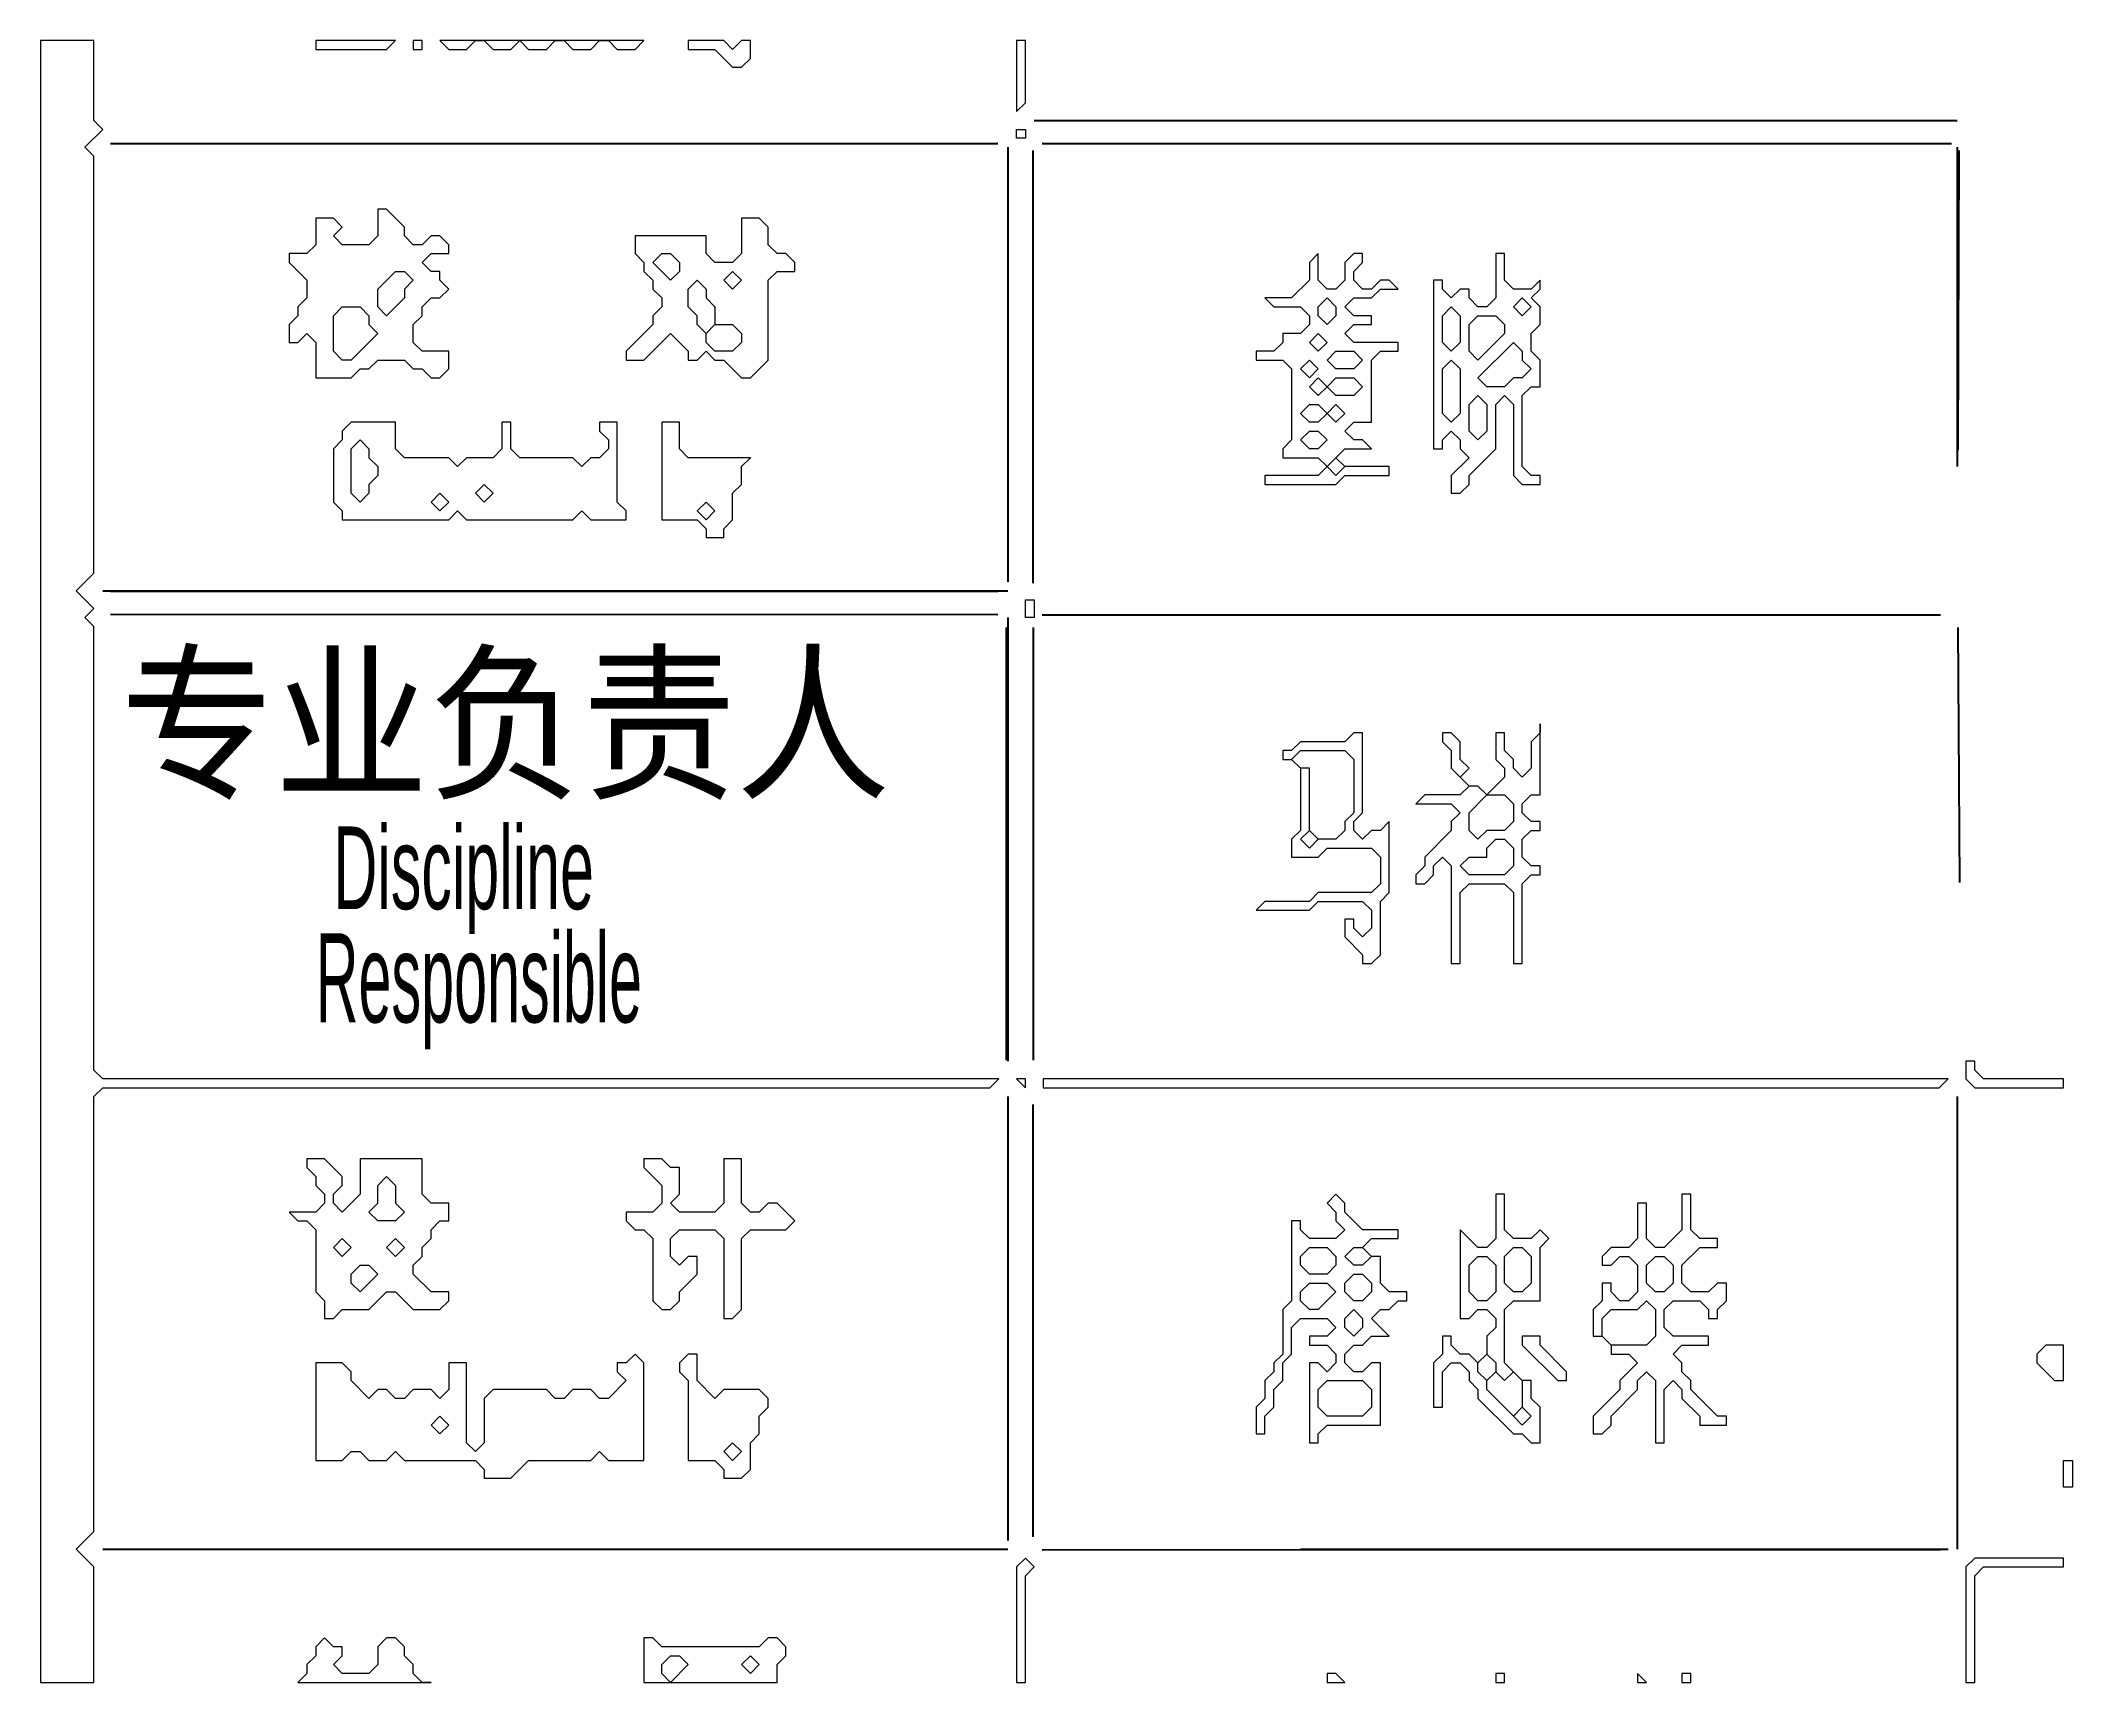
# Model space of a CAD drawing. Extents: x 69 to 298, y 13 to 198.
import ezdxf

# ---------------------------------------------------------------- set-up
doc = ezdxf.new("R2010")
doc.units = 0
for name, color, linetype, lineweight in [('OCR_TEXT', 6, 'Continuous', 0), ('TRACE_CURVE', 6, 'Continuous', 0), ('TRACE_STRAIGHT', 5, 'Continuous', 0), ('TRACE_TEXT_SYMBOL', 6, 'Continuous', 0)]:
    doc.layers.add(name, color=color, linetype=linetype, lineweight=lineweight)
doc.styles.add('wqy-unicode', font='wqy-unicode.lff')

msp = doc.modelspace()

# ---------------------------------------------------------------- linework, layer by layer
at = {"layer": 'TRACE_CURVE', "color": 6}
for points in [[(69, 198), (69, 13), (75, 13), (75, 26), (73, 28), (75, 30), (75, 79), (76, 80), (176, 80), (177, 81), (76, 81), (75, 82), (75, 132), (74, 133), (75, 134), (73, 136), (75, 138), (75, 185), (74, 186), (76, 188), (75, 189), (75, 198)], [(107, 179), (107, 176), (106, 175), (103, 175), (102, 176), (103, 177), (102, 178), (100, 178), (100, 175), (99, 174), (97, 174), (97, 173), (99, 171), (99, 169), (98, 168), (98, 167), (97, 166), (97, 164), (98, 164), (99, 165), (100, 164), (100, 160), (104, 160), (105, 161), (106, 161), (107, 162), (110, 162), (111, 161), (112, 161), (113, 160), (114, 160), (115, 161), (115, 163), (112, 163), (111, 164), (111, 166), (112, 167), (112, 168), (113, 169), (114, 169), (115, 170), (114, 171), (114, 172), (113, 172), (112, 173), (113, 174), (115, 174), (115, 175), (114, 176), (113, 176), (112, 175), (111, 175), (110, 176), (110, 177), (108, 179)], [(148, 178), (148, 174), (147, 173), (145, 173), (144, 174), (144, 176), (136, 176), (136, 174), (137, 173), (137, 172), (138, 171), (138, 170), (139, 169), (139, 168), (138, 167), (138, 166), (135, 163), (135, 162), (137, 162), (140, 165), (142, 163), (142, 162), (143, 162), (144, 163), (145, 162), (146, 162), (148, 160), (149, 160), (151, 162), (151, 171), (152, 172), (154, 172), (154, 173), (153, 174), (152, 174), (151, 175), (151, 177), (150, 178)], [(109, 172), (110, 172), (111, 171), (110, 170), (110, 169), (108, 167), (107, 168), (107, 170)], [(138, 173), (139, 174), (140, 174), (141, 173), (141, 172), (140, 171)], [(146, 171), (147, 172), (148, 171), (147, 170)], [(233, 174), (233, 169), (232, 168), (231, 168), (230, 169), (230, 170), (229, 170), (228, 169), (227, 170), (227, 171), (226, 171), (226, 152), (227, 152), (227, 153), (228, 154), (229, 153), (229, 152), (230, 151), (228, 149), (228, 147), (229, 147), (230, 148), (230, 149), (233, 152), (233, 157), (234, 158), (235, 157), (235, 149), (236, 148), (238, 148), (238, 149), (237, 149), (236, 150), (236, 158), (237, 159), (238, 159), (238, 162), (237, 163), (237, 165), (238, 166), (238, 168), (237, 169), (238, 170), (238, 171), (237, 170), (235, 170), (234, 171), (234, 174)], [(142, 170), (143, 171), (144, 170), (144, 169), (145, 168), (145, 166), (144, 165), (143, 166), (143, 167), (142, 168)], [(102, 167), (103, 168), (105, 168), (106, 167), (106, 166), (107, 165), (104, 162), (103, 162), (102, 163)], [(213, 168), (214, 169), (215, 168), (215, 167), (214, 166), (213, 167)], [(227, 167), (228, 168), (229, 167), (229, 164), (228, 163), (227, 164)], [(235, 168), (236, 169), (237, 168), (236, 167)], [(144, 165), (145, 166), (147, 166), (148, 165), (148, 164), (147, 163), (145, 163), (144, 164)], [(212, 164), (213, 165), (214, 164), (213, 163)], [(230, 166), (231, 167), (233, 167), (234, 166), (234, 165), (231, 162), (230, 163)], [(214, 162), (215, 163), (217, 163), (218, 162), (217, 161), (215, 161)], [(235, 164), (236, 163), (236, 162), (237, 161), (236, 160), (235, 160), (234, 159), (232, 159), (231, 160)], [(211, 161), (212, 162), (213, 161), (212, 160)], [(227, 161), (228, 162), (229, 161), (229, 156), (228, 155), (227, 156)], [(212, 159), (213, 160), (214, 159), (213, 158)], [(214, 159), (215, 160), (217, 160), (218, 159), (217, 158), (215, 158)], [(211, 156), (212, 157), (213, 157), (214, 156), (213, 155), (212, 155)], [(214, 156), (215, 157), (216, 156), (215, 155)], [(230, 157), (231, 158), (232, 157), (232, 154), (231, 153), (230, 154)], [(104, 155), (103, 154), (103, 153), (102, 152), (102, 146), (103, 145), (103, 144), (115, 144), (116, 145), (117, 144), (129, 144), (130, 145), (131, 144), (135, 144), (135, 145), (134, 146), (134, 155), (132, 155), (132, 154), (133, 153), (133, 152), (132, 151), (131, 151), (130, 150), (129, 151), (123, 151), (122, 152), (122, 155), (121, 155), (121, 152), (120, 151), (117, 151), (116, 150), (115, 151), (110, 151), (109, 152), (109, 155)], [(139, 155), (139, 144), (143, 144), (144, 143), (144, 142), (146, 142), (146, 143), (147, 144), (147, 147), (148, 148), (148, 150), (149, 151), (142, 151), (141, 152), (141, 155)], [(211, 153), (212, 154), (213, 154), (214, 153), (213, 152), (212, 152)], [(104, 152), (105, 153), (106, 152), (106, 151), (107, 150), (107, 149), (106, 148), (106, 147), (105, 146), (104, 147)], [(214, 150), (215, 151), (216, 150), (215, 149)], [(113, 146), (114, 147), (115, 146), (114, 145)], [(118, 147), (119, 148), (120, 147), (119, 146)], [(143, 145), (144, 146), (145, 145), (144, 144)], [(217, 120), (216, 119), (211, 119), (210, 118), (209, 118), (209, 117), (210, 117), (211, 116), (211, 109), (210, 108), (210, 106), (213, 106), (214, 107), (219, 107), (220, 106), (220, 103), (219, 102), (213, 102), (212, 101), (207, 101), (206, 100), (212, 100), (213, 101), (218, 101), (219, 100), (219, 98), (218, 97), (217, 98), (217, 99), (216, 99), (216, 97), (218, 95), (218, 94), (219, 94), (220, 95), (220, 101), (221, 102), (221, 110), (220, 109), (219, 109), (218, 108), (217, 109), (217, 110), (218, 111), (218, 120)], [(210, 117), (211, 118), (216, 118), (217, 117), (217, 111), (216, 110), (216, 109), (215, 108), (213, 108), (212, 109), (212, 116), (211, 116)], [(232, 113), (234, 113), (235, 112), (235, 110), (234, 109), (232, 109), (231, 108), (230, 109), (230, 111)], [(211, 108), (212, 109), (213, 108), (212, 107)], [(232, 107), (233, 108), (234, 108), (235, 107), (235, 105), (234, 104), (230, 104), (229, 105), (230, 106), (232, 106)], [(182, 81), (182, 80), (283, 80), (284, 81)], [(99, 72), (99, 71), (100, 70), (100, 69), (101, 68), (101, 67), (100, 66), (97, 66), (98, 65), (99, 65), (100, 64), (100, 57), (101, 56), (101, 54), (102, 54), (103, 55), (106, 55), (108, 57), (109, 57), (111, 55), (114, 55), (115, 56), (115, 57), (113, 57), (111, 59), (111, 60), (112, 61), (112, 62), (113, 63), (113, 64), (114, 65), (115, 65), (115, 67), (113, 67), (112, 68), (112, 72), (105, 72), (105, 68), (103, 66), (102, 67), (102, 68), (103, 69), (103, 70), (101, 72)], [(137, 72), (137, 71), (139, 69), (139, 67), (138, 66), (135, 66), (135, 65), (136, 64), (137, 64), (138, 63), (138, 56), (139, 55), (140, 55), (141, 56), (141, 57), (143, 59), (143, 61), (142, 61), (141, 60), (140, 61), (140, 63), (141, 64), (145, 64), (146, 63), (146, 54), (147, 54), (148, 55), (148, 63), (149, 64), (153, 64), (154, 65), (152, 67), (151, 67), (150, 66), (149, 66), (148, 67), (148, 72), (146, 72), (146, 67), (145, 66), (141, 66), (140, 67), (141, 68), (141, 71), (140, 71), (139, 72)], [(107, 69), (108, 70), (109, 69), (109, 67), (110, 66), (109, 65), (107, 65), (106, 66), (107, 67)], [(233, 68), (233, 63), (232, 62), (231, 62), (229, 64), (229, 54), (230, 54), (231, 55), (232, 55), (233, 54), (233, 53), (232, 52), (232, 50), (231, 49), (230, 50), (229, 50), (228, 51), (228, 52), (227, 52), (227, 50), (226, 49), (226, 44), (227, 44), (227, 48), (228, 49), (229, 49), (230, 48), (230, 47), (231, 46), (231, 45), (235, 41), (236, 41), (237, 40), (238, 40), (238, 44), (237, 45), (237, 47), (236, 47), (234, 49), (234, 55), (235, 56), (238, 56), (238, 62), (239, 63), (238, 64), (237, 63), (235, 63), (234, 64), (234, 68)], [(102, 62), (103, 63), (104, 62), (103, 61)], [(108, 62), (109, 63), (110, 62), (109, 61)], [(211, 61), (212, 62), (214, 62), (215, 61), (215, 60), (214, 59), (212, 59), (211, 60)], [(216, 61), (217, 62), (218, 62), (219, 61), (218, 60), (217, 60)], [(234, 61), (235, 62), (236, 62), (237, 61), (237, 58), (236, 57), (235, 57), (234, 58)], [(104, 59), (105, 60), (106, 60), (107, 59), (105, 57), (104, 58)], [(230, 60), (231, 61), (232, 61), (233, 60), (233, 57), (232, 56), (231, 56), (230, 57)], [(250, 60), (251, 61), (252, 61), (253, 60), (253, 58), (252, 57), (251, 57), (250, 58)], [(211, 57), (212, 58), (214, 58), (215, 57), (213, 55), (212, 55), (211, 56)], [(216, 58), (217, 59), (218, 59), (219, 58), (219, 57), (218, 56), (217, 56), (216, 57)], [(216, 54), (217, 55), (218, 54), (218, 53), (217, 52), (216, 53)], [(249, 55), (250, 56), (251, 55), (251, 52), (250, 51), (246, 51), (245, 52), (245, 54), (246, 55)], [(136, 50), (135, 49), (134, 49), (134, 48), (135, 47), (133, 45), (132, 45), (131, 46), (129, 46), (128, 45), (127, 45), (126, 46), (120, 46), (119, 45), (119, 40), (118, 39), (117, 40), (117, 49), (115, 49), (115, 46), (114, 45), (113, 46), (111, 46), (110, 45), (109, 45), (108, 46), (107, 46), (106, 45), (104, 47), (104, 48), (103, 49), (100, 49), (100, 38), (103, 38), (104, 39), (105, 39), (106, 38), (108, 38), (109, 39), (110, 38), (118, 38), (119, 37), (119, 36), (122, 36), (124, 38), (131, 38), (132, 39), (133, 38), (137, 38), (137, 49)], [(142, 50), (141, 49), (141, 48), (142, 47), (142, 38), (145, 38), (146, 37), (146, 36), (148, 36), (149, 37), (149, 40), (150, 41), (150, 43), (151, 44), (151, 45), (150, 46), (146, 46), (145, 45), (143, 47), (143, 50)], [(231, 49), (232, 50), (233, 49), (233, 48), (232, 47), (231, 48)], [(213, 46), (214, 47), (218, 47), (219, 46), (219, 44), (218, 43), (214, 43), (213, 44)], [(232, 47), (233, 48), (234, 47), (235, 48), (236, 47), (236, 44), (235, 43), (232, 46)], [(235, 43), (236, 44), (237, 43), (236, 42)], [(113, 42), (114, 43), (115, 42), (114, 41)], [(146, 39), (147, 40), (148, 39), (147, 38)], [(180, 27), (179, 26), (179, 13), (180, 13), (180, 25), (181, 26)], [(287, 27), (286, 26), (286, 13), (287, 13), (287, 25), (288, 26), (297, 26), (297, 27)]]:
    msp.add_lwpolyline(points, close=True, dxfattribs=at)
for points in [[(213, 174), (212, 173), (212, 171), (210, 169), (207, 169), (208, 168), (211, 168), (212, 167), (212, 166), (211, 165), (209, 165), (209, 164), (208, 163), (206, 163), (206, 162), (209, 162), (210, 161), (210, 153), (209, 152), (209, 151), (213, 151), (214, 150), (213, 149), (207, 149), (207, 148), (215, 148), (216, 149), (221, 149), (221, 150), (216, 150), (215, 151), (216, 152), (219, 152), (218, 153), (217, 153), (216, 154), (217, 155), (219, 155), (219, 162), (220, 163), (222, 163), (222, 164), (217, 164), (216, 165), (217, 166), (219, 166), (219, 167), (217, 167), (216, 168), (217, 169), (219, 169), (220, 170), (222, 170), (221, 171), (220, 171), (219, 170), (218, 170), (217, 171), (217, 172), (218, 173), (218, 174), (217, 174), (216, 173), (216, 171)], [(216, 171), (215, 170), (214, 170), (213, 171), (213, 174)], [(238, 121), (238, 120), (237, 119), (237, 116), (236, 115), (235, 116), (235, 117), (234, 118), (234, 120), (233, 120), (233, 117), (234, 116), (234, 115), (232, 113), (231, 114), (230, 114), (229, 115), (230, 116), (229, 117), (229, 119), (228, 120), (227, 120), (227, 119), (228, 118), (228, 116), (230, 114), (229, 113), (225, 113), (224, 112), (228, 112), (229, 111), (228, 110), (228, 109), (225, 106), (225, 105), (224, 104), (224, 103), (225, 103), (226, 104), (226, 105), (227, 106), (228, 105), (228, 94), (229, 94), (229, 102), (230, 103), (234, 103), (235, 102), (235, 94), (236, 94), (236, 103), (237, 104), (238, 104), (238, 105), (237, 105), (236, 106), (236, 108), (237, 109), (238, 109), (238, 110), (237, 110), (236, 111), (236, 112), (237, 113)], [(237, 113), (238, 113), (238, 121)], [(215, 68), (214, 67), (215, 66), (215, 65), (216, 64), (215, 63), (212, 63), (211, 64), (211, 65), (210, 65), (210, 56), (209, 55), (209, 50), (208, 49), (208, 48), (207, 47), (207, 45), (206, 44), (206, 41), (207, 41), (207, 43), (208, 44), (208, 46), (209, 47), (209, 49), (210, 50), (210, 53), (211, 54), (214, 54), (215, 53), (214, 52), (212, 52), (212, 51), (214, 51), (215, 50), (215, 49), (214, 48), (213, 49), (212, 49), (212, 40), (213, 40), (213, 41), (214, 42), (220, 42), (220, 49), (219, 49), (218, 48), (217, 48), (216, 49), (216, 50), (217, 51), (218, 51), (219, 52), (221, 52), (219, 54), (220, 55), (221, 55), (222, 56), (223, 56), (223, 57), (221, 57), (220, 58), (220, 61), (219, 61)], [(219, 61), (218, 62), (219, 63), (222, 63), (222, 64), (218, 64), (216, 66), (216, 67), (215, 68)], [(254, 68), (254, 64), (252, 62), (251, 62), (250, 63), (250, 67), (249, 67), (249, 63), (248, 62), (246, 62), (245, 61), (245, 60), (246, 60), (247, 61), (248, 61), (249, 60), (249, 57), (248, 56), (247, 56), (246, 57), (246, 58), (245, 58), (245, 56), (244, 55), (244, 52), (245, 52), (246, 51), (246, 50), (248, 50), (249, 49), (247, 47), (247, 46), (244, 43), (244, 41), (245, 41), (246, 42), (246, 43), (249, 46), (249, 47), (250, 48), (251, 47), (251, 40), (252, 40), (252, 46), (253, 47), (254, 46), (254, 45), (256, 43), (256, 42), (259, 42), (259, 43), (258, 43), (255, 46), (255, 47), (254, 48), (254, 49), (253, 50), (254, 51), (257, 51), (257, 52), (253, 52), (252, 53), (252, 55), (253, 56)], [(253, 56), (256, 56), (257, 55), (257, 54), (258, 54), (258, 55), (259, 56), (259, 58), (258, 58), (257, 57), (255, 57), (254, 58), (254, 60), (256, 62), (258, 62), (258, 63), (256, 63), (255, 64), (255, 68), (254, 68)]]:
    msp.add_lwpolyline(points, dxfattribs=at)
at = {"layer": 'TRACE_STRAIGHT', "color": 5, "lineweight": 25}
for p, q in [((181, 189), (285, 189)), ((76.88, 186.4), (176.88, 186.4)), ((178, 186), (178, 137)), ((180.88, 136.88), (180.88, 185.62)), ((181.88, 186.4), (284.38, 186.4)), ((285, 186), (285, 150)), ((285.12, 151.87), (285.23, 185.63)), ((76, 136), (178, 136)), ((76.88, 135.95), (176.88, 135.95)), ((76.87, 133.39), (176.88, 133.35)), ((178, 133), (178, 83)), ((181.87, 133.3), (283.13, 133.29)), ((177.87, 83.13), (177.87, 131.88)), ((180.88, 131.88), (180.88, 83.13)), ((285.1, 131.88), (285.28, 103.12)), ((178, 79), (178, 29)), ((180.88, 29.38), (180.88, 78.12)), ((285, 79), (285, 28)), ((76, 28), (178, 28)), ((181.87, 27.95), (283.13, 27.96)), ((211, 28), (284, 28))]:
    msp.add_line(p, q, dxfattribs=at)
at = {"layer": 'TRACE_TEXT_SYMBOL', "color": 6}
for points in [[(100, 198), (100, 197), (108, 197), (109, 198)], [(111, 198), (111, 197), (112, 197), (112, 198)], [(114, 198), (115, 197), (117, 197), (118, 198), (119, 198), (120, 197), (122, 197), (123, 198), (124, 197), (126, 197), (127, 198), (128, 198), (129, 197), (131, 197), (132, 198), (133, 198), (134, 197), (136, 197), (137, 198)], [(142, 198), (142, 197), (145, 197), (147, 195), (148, 195), (149, 196), (149, 198), (148, 198), (147, 197), (146, 198)], [(179, 198), (179, 190), (180, 191), (180, 198)], [(179, 188), (180, 188), (180, 187), (179, 187)], [(180, 135), (181, 135), (181, 133), (180, 133)], [(286, 83), (286, 81), (287, 80), (297, 80), (297, 81), (288, 81), (287, 82), (287, 83)], [(179, 81), (180, 80), (180, 81)], [(236, 52), (236, 51), (240, 47), (241, 47), (241, 48), (238, 51), (238, 52)], [(295, 51), (294, 50), (294, 49), (296, 47), (297, 47), (297, 51)], [(297, 38), (298, 38), (298, 35), (297, 35)], [(101, 18), (100, 17), (100, 16), (99, 15), (99, 14), (98, 13), (113, 13), (112, 13), (111, 14), (111, 15), (110, 16), (110, 17), (109, 18), (108, 18), (107, 17), (107, 15), (106, 14), (103, 14), (102, 15), (103, 16), (103, 17), (102, 17)], [(137, 18), (137, 13), (152, 13), (152, 15), (153, 16), (153, 17), (152, 18), (151, 18), (150, 17), (139, 17), (138, 18)], [(139, 15), (140, 16), (141, 16), (142, 15), (140, 13), (139, 14)], [(148, 15), (149, 16), (150, 15), (149, 14)], [(214, 14), (214, 13), (216, 13), (215, 14)], [(233, 14), (233, 13), (234, 13), (234, 14)], [(249, 14), (249, 13), (250, 13)], [(254, 14), (254, 13), (255, 13), (255, 14)]]:
    msp.add_lwpolyline(points, close=True, dxfattribs=at)

# ---------------------------------------------------------------- texts
at = {"layer": 'OCR_TEXT', "color": 6, "style": 'wqy-unicode'}
for s, height, width, p in [('专业负责人', 14.05, 0.905278, (78, 114)), ('Discipline', 9.315, 0.550882, (102, 100.13)), ('Responsible', 10.0318, 0.498141, (100, 87.37))]:
    msp.add_text(s, height=height, dxfattribs=dict(at, width=width)).set_placement(p)

doc.saveas('drawing.dxf')
